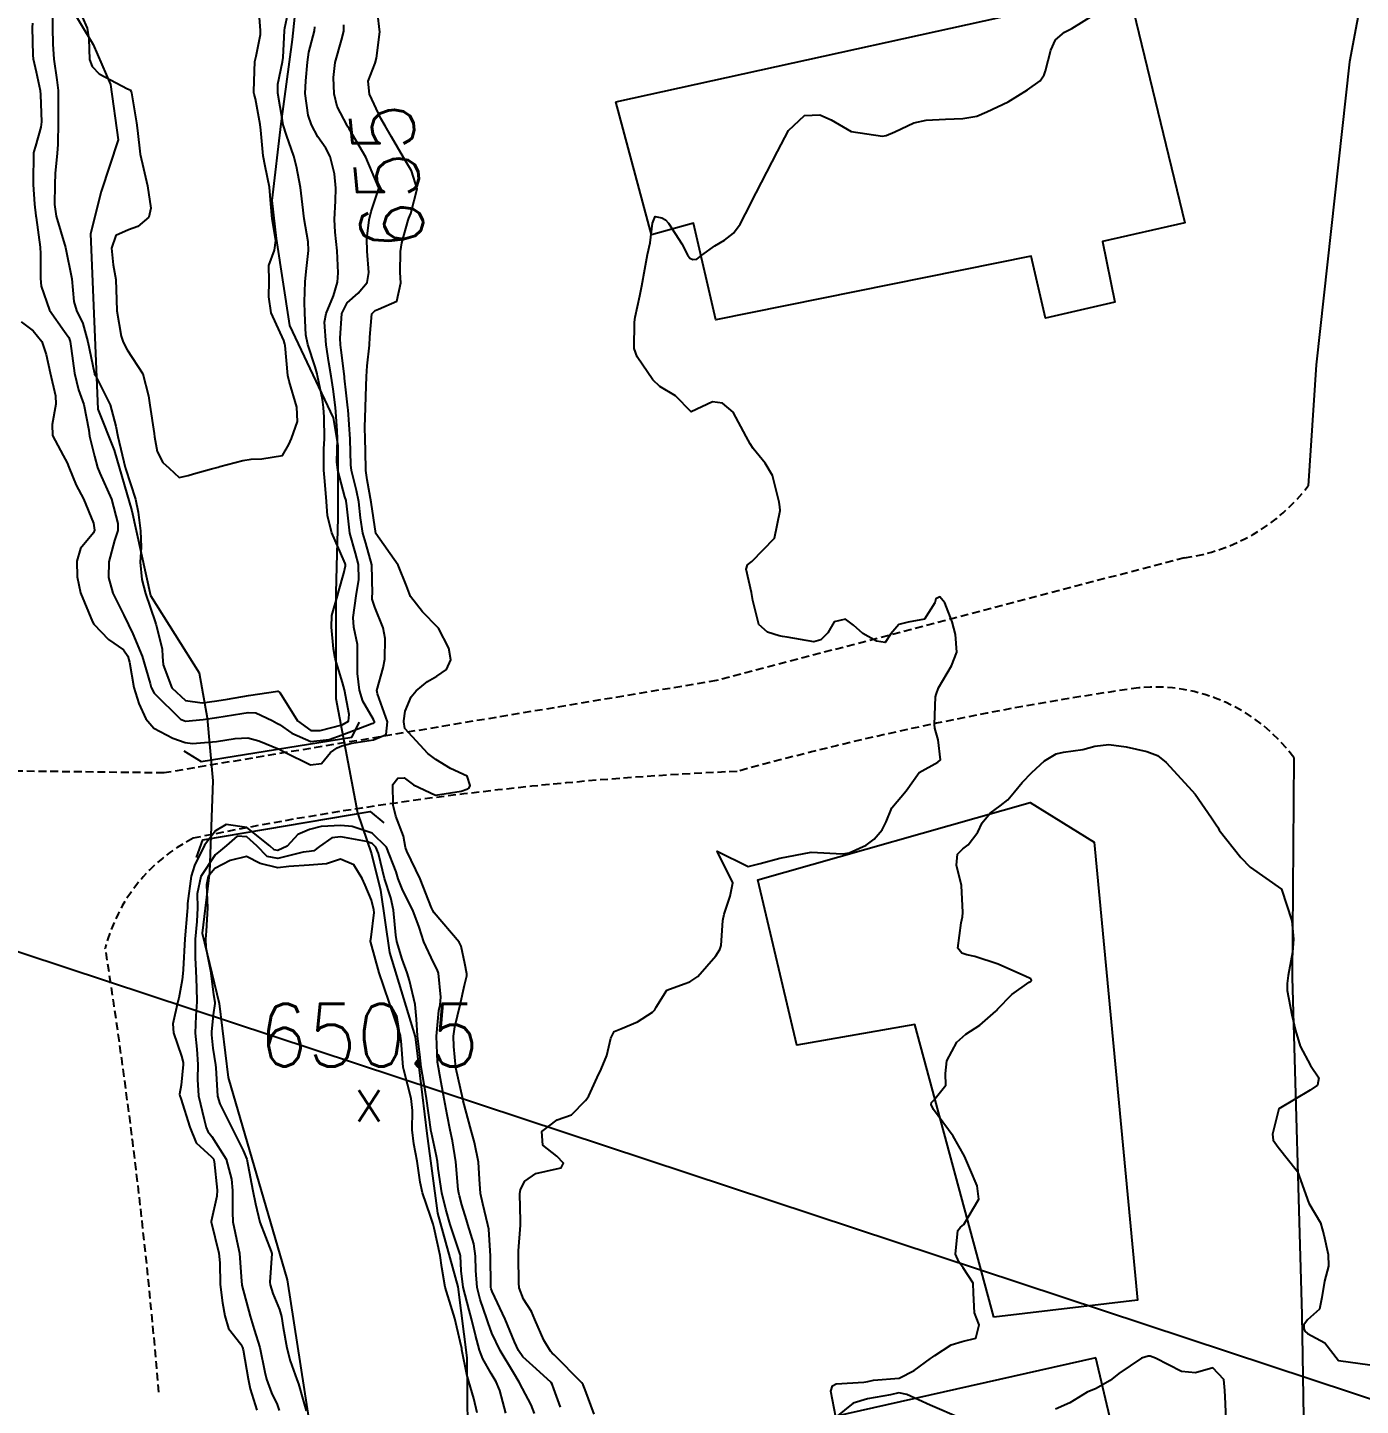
# Model space of a CAD drawing. Header units: metres. Extents: x 292545 to 299085, y 7450245 to 7463078.
# Drawn here: x 296687.5 to 296772.5, y 7460797.8 to 7460885.7 of the extents above; entities that cross this region are included whole.
import ezdxf
from ezdxf.enums import TextEntityAlignment as Align

# ---------------------------------------------------------------- set-up
doc = ezdxf.new("R2010")
doc.units = ezdxf.units.M
doc.linetypes.add('CONTINUO', pattern=[0])
doc.linetypes.add('DASHED', pattern=[0.75, 0.5, -0.25])
for name, color, linetype in [('Cotas', 45, 'Continuous'), ('Curvas de Nivel 1m', 11, 'Continuous'), ('Curvas de Nivel 5m', 15, 'Continuous'), ('Edificações', 30, 'Continuous'), ('Hidrografia', 140, 'Continuous'), ('Pontes e viadutos', 190, 'Continuous'), ('Pontos Cotados', 45, 'Continuous'), ('TEXTO', 45, 'Continuous'), ('Vias Primárias', 230, 'Continuous'), ('Vias Secundárias', 230, 'DASHED')]:
    doc.layers.add(name, color=color, linetype=linetype)
doc.styles.add('Style-STANDARD', font='STANDARD.shx')

# ---------------------------------------------------------------- blocks, each defined once
blk = doc.blocks.new('ELVTXT')
at = {"layer": 'Pontos Cotados', "linetype": 'Continuous', "style": 'Style-STANDARD'}
for s, height, p in [('650.5', 4, (0, 4)), ('x', 3, (0, 0))]:
    blk.add_text(s, height=height, dxfattribs=at).set_placement(p, align=Align.MIDDLE_CENTER)

msp = doc.modelspace()

# ---------------------------------------------------------------- linework, layer by layer
at = {"layer": 'Curvas de Nivel 1m', "flags": 128}
for points, elevation in [([(296689.145, 7460886.673), (296689.141, 7460885.67), (296689.158, 7460884.634), (296689.227, 7460883.669), (296689.425, 7460882.342), (296689.495, 7460881.666), (296689.498, 7460880.239), (296689.497, 7460879.666), (296689.484, 7460878.23), (296689.432, 7460877.666), (296689.315, 7460876.376), (296689.285, 7460875.667), (296689.274, 7460874.393), (296689.377, 7460873.666), (296689.973, 7460871.66), (296690.367, 7460869.654), (296690.502, 7460868.224), (296690.678, 7460867.649), (296691.078, 7460866.806), (296691.396, 7460865.638), (296691.79, 7460863.715), (296691.811, 7460863.631), (296691.822, 7460863.58), (296691.872, 7460863.497), (296692.817, 7460861.62), (296693.182, 7460860.267), (296693.294, 7460859.615), (296693.778, 7460857.636), (296693.787, 7460857.61), (296693.802, 7460857.565), (296694.433, 7460855.603), (296694.593, 7460854.78), (296694.74, 7460853.6), (296694.787, 7460852.555), (296694.729, 7460851.6), (296694.826, 7460850.495), (296695.066, 7460849.596), (296695.686, 7460847.787), (296695.737, 7460847.643), (296695.754, 7460847.589), (296696.138, 7460846.053), (296696.161, 7460845.583), (296696.196, 7460845.043), (296696.747, 7460843.579), (296697.625, 7460842.77), (296698.689, 7460842.619), (296699.625, 7460842.76), (296700.293, 7460842.867), (296701.629, 7460843.085), (296703.498, 7460843.359), (296703.631, 7460843.284), (296704.757, 7460841.479), (296705.607, 7460840.854), (296706.216, 7460840.855), (296707.611, 7460841.225), (296708.004, 7460841.444), (296708.051, 7460841.877), (296707.748, 7460843.448), (296707.64, 7460843.923), (296707.167, 7460845.455), (296707.061, 7460846.065), (296706.918, 7460847.458), (296706.949, 7460848.199), (296707.305, 7460849.454), (296707.401, 7460849.759), (296707.725, 7460850.891), (296707.815, 7460851.365), (296707.819, 7460851.449), (296707.798, 7460851.514), (296707.735, 7460851.663), (296706.94, 7460853.458), (296706.673, 7460854.557), (296706.61, 7460855.462), (296706.51, 7460856.748), (296706.447, 7460857.464), (296706.45, 7460858.83), (296706.473, 7460859.464), (296706.458, 7460860.849), (296706.422, 7460861.461), (296706.352, 7460861.957), (296706.036, 7460863.468), (296706.005, 7460863.599), (296705.879, 7460864.052), (296705.41, 7460865.475), (296705.289, 7460866.089), (296705.225, 7460867.477), (296705.214, 7460868.193), (296705.242, 7460869.477), (296705.308, 7460870.121), (296705.466, 7460871.475), (296705.432, 7460872.022), (296705.182, 7460873.478), (296705.087, 7460874.394), (296704.954, 7460875.481), (296704.693, 7460876.824), (296704.522, 7460877.485), (296704.056, 7460878.822), (296703.854, 7460879.492), (296703.794, 7460879.764), (296703.504, 7460881.496), (296703.505, 7460882.082), (296703.796, 7460883.493), (296703.839, 7460883.77), (296703.937, 7460885.492), (296703.956, 7460885.672), (296704.149, 7460886.552)], 652), ([(296690.719, 7460887.087), (296691.342, 7460885.642), (296691.461, 7460884.974), (296691.499, 7460883.639), (296691.664, 7460883.193), (296692.104, 7460882.734), (296693.921, 7460881.786), (296694.094, 7460881.707), (296694.164, 7460881.609), (296694.186, 7460881.514), (296694.499, 7460879.606), (296694.551, 7460879.112), (296694.729, 7460877.603), (296694.931, 7460876.699), (296695.188, 7460875.598), (296695.419, 7460874.175), (296695.272, 7460873.597), (296694.585, 7460873.006), (296693.985, 7460872.79), (296693.178, 7460872.421), (296692.894, 7460871.621), (296693.015, 7460870.561), (296693.177, 7460869.618), (296693.218, 7460868.329), (296693.24, 7460867.617), (296693.521, 7460865.999), (296693.634, 7460865.613), (296693.896, 7460865.137), (296694.905, 7460863.6), (296695.255, 7460862.2), (296695.351, 7460861.595), (296695.626, 7460859.792), (296695.65, 7460859.592), (296695.813, 7460858.64), (296696.166, 7460857.944), (296696.572, 7460857.578), (296697.219, 7460856.991), (296697.798, 7460857.116), (296698.125, 7460857.232), (296699.279, 7460857.545), (296699.693, 7460857.652), (296699.804, 7460857.685), (296701.266, 7460858.068), (296701.809, 7460858.163), (296702.478, 7460858.178), (296703.812, 7460858.393), (296704.217, 7460859.088), (296704.386, 7460859.484), (296704.754, 7460860.566), (296704.727, 7460861.481), (296704.222, 7460863.134), (296704.137, 7460863.487), (296703.97, 7460865.411), (296703.958, 7460865.489), (296703.896, 7460865.721), (296703.08, 7460867.503), (296702.943, 7460868.515), (296702.951, 7460869.505), (296702.94, 7460870.519), (296703.287, 7460871.497), (296703.378, 7460872.097), (296703.145, 7460873.498), (296703.062, 7460874.439), (296702.967, 7460875.5), (296702.689, 7460876.848), (296702.572, 7460877.505), (296702.43, 7460879.136), (296702.38, 7460879.507), (296702.079, 7460881.133), (296702.001, 7460881.43), (296701.978, 7460881.512), (296701.972, 7460881.625), (296702.044, 7460883.511), (296702.116, 7460883.868), (296702.394, 7460885.244), (296702.402, 7460885.507), (296702.246, 7460887.425)], 651), ([(296723.685, 7460797.254), (296723.108, 7460798.806), (296722.981, 7460799.131), (296722.895, 7460799.262), (296721.131, 7460801.046), (296721.008, 7460801.158), (296720.888, 7460801.284), (296720.457, 7460801.977), (296719.903, 7460803.299), (296719.683, 7460803.817), (296719.176, 7460804.602), (296718.903, 7460805.313), (296718.863, 7460805.638), (296718.85, 7460807.314), (296718.862, 7460807.668), (296718.982, 7460809.313), (296718.986, 7460809.562), (296718.931, 7460811.313), (296718.98, 7460811.59), (296719.265, 7460812.125), (296719.964, 7460812.609), (296721.277, 7460812.905), (296721.583, 7460812.973), (296721.727, 7460813.276), (296721.287, 7460813.713), (296720.406, 7460814.405), (296720.336, 7460815.294), (296721.31, 7460816.032), (296722.241, 7460816.344), (296723.125, 7460817.262), (296723.207, 7460817.379), (296723.327, 7460817.565), (296723.866, 7460818.733), (296724.121, 7460819.252), (296724.483, 7460820.128), (296724.747, 7460821.246), (296724.962, 7460821.66), (296725.379, 7460821.832), (296726.443, 7460822.284), (296727.39, 7460822.905), (296727.552, 7460823.047), (296727.64, 7460823.208), (296728.312, 7460824.298), (296729.416, 7460824.71), (296729.779, 7460824.823), (296730.291, 7460825.177), (296731.436, 7460826.486), (296731.696, 7460826.901), (296731.764, 7460827.157), (296731.883, 7460828.739), (296731.966, 7460829.155), (296732.348, 7460830.287), (296732.512, 7460831.15), (296731.513, 7460833.16), (296733.503, 7460832.192), (296734.256, 7460832.382), (296735.509, 7460832.726), (296737.513, 7460833.09), (296739.512, 7460833.003), (296739.941, 7460833.064), (296741.013, 7460833.555), (296741.526, 7460833.924), (296742.044, 7460834.527), (296742.299, 7460835.032), (296742.647, 7460835.934), (296743.563, 7460837.02), (296744.409, 7460838.177), (296745.581, 7460838.849), (296745.766, 7460838.997), (296745.602, 7460840.255), (296745.404, 7460841.002), (296745.381, 7460841.237), (296745.443, 7460843.002), (296745.475, 7460843.161), (296745.639, 7460843.582), (296746.461, 7460844.988), (296746.802, 7460845.847), (296746.726, 7460846.984), (296746.495, 7460847.792), (296746.03, 7460848.995), (296745.709, 7460849.385), (296745.458, 7460849.251), (296745.388, 7460849.003), (296744.734, 7460847.968), (296743.69, 7460847.757), (296743.107, 7460847.608), (296742.592, 7460847.031), (296742.232, 7460846.477), (296741.676, 7460846.548), (296740.81, 7460847.053), (296740.204, 7460847.578), (296739.692, 7460847.948), (296738.989, 7460847.778), (296738.569, 7460847.081), (296738.125, 7460846.637), (296737.674, 7460846.514), (296735.973, 7460846.812), (296735.68, 7460846.861), (296735.465, 7460846.897), (296734.724, 7460847.124), (296734.177, 7460847.622), (296733.797, 7460849.139), (296733.711, 7460849.655), (296733.359, 7460851.144), (296733.464, 7460851.415), (296733.738, 7460851.626), (296735.165, 7460853.119), (296735.546, 7460854.889), (296735.52, 7460855.114), (296735.477, 7460855.415), (296735.043, 7460857.121), (296734.581, 7460857.899), (296733.82, 7460858.836), (296733.615, 7460859.142), (296733.375, 7460859.599), (296732.532, 7460861.153), (296731.859, 7460861.736), (296731.212, 7460861.814), (296729.853, 7460861.18), (296728.857, 7460862.19), (296727.869, 7460862.786), (296727.408, 7460863.215), (296726.426, 7460864.686), (296726.23, 7460865.227), (296726.247, 7460866.898), (296726.286, 7460867.226), (296726.578, 7460868.582), (296726.726, 7460869.222), (296726.897, 7460870.277), (296727.073, 7460871.219), (296727.239, 7460871.952), (296727.401, 7460873.216), (296727.569, 7460873.642), (296727.996, 7460873.554), (296728.216, 7460873.428), (296728.426, 7460873.204), (296729.272, 7460871.892), (296729.631, 7460871.185), (296729.766, 7460870.988), (296729.96, 7460870.902), (296730.231, 7460870.906), (296730.536, 7460871.174), (296731.365, 7460871.773), (296731.977, 7460872.128), (296732.568, 7460872.57), (296732.993, 7460873.15), (296733.333, 7460873.813), (296734.013, 7460875.14), (296735.032, 7460877.125), (296735.376, 7460877.787), (296736.063, 7460879.11), (296737.094, 7460880.078), (296738.073, 7460880.118), (296738.797, 7460879.806), (296740.063, 7460879.06), (296742.059, 7460878.768), (296742.299, 7460878.797), (296742.838, 7460879.032), (296743.665, 7460879.426), (296744.069, 7460879.614), (296744.837, 7460879.775), (296746.071, 7460879.845), (296747.174, 7460879.876), (296748.074, 7460880.041), (296748.722, 7460880.318), (296750.083, 7460880.95), (296751.317, 7460881.709), (296752.104, 7460882.296), (296752.365, 7460882.662), (296752.453, 7460882.917), (296752.788, 7460884.248), (296753.084, 7460884.91), (296753.66, 7460885.382), (296754.14, 7460885.624), (296756.153, 7460886.87)], 656), ([(296687.148, 7460866.924), (296687.91, 7460866.343), (296688.451, 7460865.675), (296688.736, 7460864.826), (296688.995, 7460863.669), (296689.321, 7460862.203), (296689.354, 7460861.665), (296689.123, 7460860.378), (296689.136, 7460859.667), (296689.81, 7460858.402), (296690.076, 7460857.926), (296690.175, 7460857.654), (296690.644, 7460856.5), (296691.114, 7460855.64), (296691.76, 7460854.085), (296691.808, 7460853.639), (296691.751, 7460853.468), (296690.933, 7460852.456), (296690.683, 7460851.65), (296690.706, 7460850.668), (296690.931, 7460849.648), (296691.685, 7460847.779), (296691.766, 7460847.639), (296692.712, 7460846.663), (296693.667, 7460845.998), (296693.948, 7460845.607), (296694.048, 7460845.215), (296694.323, 7460843.603), (296694.653, 7460842.57), (296695.093, 7460841.595), (296695.607, 7460841.003), (296696.802, 7460840.377), (296697.598, 7460840.084), (296698.059, 7460840.024), (296699.599, 7460840.162), (296700.785, 7460840.345), (296701.602, 7460840.39), (296702.297, 7460840.206), (296703.595, 7460839.676), (296703.955, 7460839.486), (296705.581, 7460838.677), (296706.297, 7460838.748), (296706.862, 7460839.457), (296707.289, 7460839.76), (296707.597, 7460839.876), (296708.216, 7460840.058), (296709.601, 7460840.263), (296710.418, 7460840.598), (296710.489, 7460841.411), (296709.856, 7460843.192), (296709.815, 7460843.418), (296710.214, 7460844.855), (296710.327, 7460845.413), (296710.358, 7460846.732), (296710.224, 7460847.415), (296709.696, 7460848.713), (296709.522, 7460849.244), (296709.528, 7460849.423), (296709.551, 7460849.577), (296709.499, 7460851.424), (296709.112, 7460852.795), (296708.924, 7460853.432), (296708.788, 7460854.414), (296708.662, 7460855.437), (296708.514, 7460856.163), (296708.194, 7460857.444), (296708.157, 7460857.796), (296708.122, 7460859.446), (296707.982, 7460861.307), (296707.966, 7460861.439), (296707.863, 7460862.402), (296707.762, 7460863.332), (296707.753, 7460863.442), (296707.555, 7460865.111), (296707.512, 7460865.446), (296707.476, 7460865.869), (296707.58, 7460867.445), (296707.93, 7460868.135), (296708.631, 7460868.738), (296709.193, 7460869.427), (296709.306, 7460870.073), (296709.2, 7460871.428), (296709.19, 7460872.219), (296709.33, 7460873.427), (296709.463, 7460873.961), (296709.939, 7460875.421), (296709.93, 7460875.505), (296709.11, 7460877.429), (296708.061, 7460879.237), (296707.977, 7460879.356), (296707.922, 7460879.442), (296707.28, 7460880.657), (296707.09, 7460881.455), (296707.057, 7460882.497), (296707.164, 7460883.454), (296707.566, 7460884.887), (296707.713, 7460885.446), (296707.725, 7460885.861)], 654), ([(296687.854, 7460885.966), (296687.844, 7460885.683), (296687.875, 7460883.923), (296687.904, 7460883.682), (296688.105, 7460882.852), (296688.355, 7460881.677), (296688.38, 7460881.386), (296688.437, 7460879.676), (296688.403, 7460879.333), (296688.047, 7460878.12), (296687.944, 7460877.781), (296687.933, 7460877.681), (296687.901, 7460875.795), (296687.903, 7460875.681), (296688, 7460874.423), (296688.079, 7460873.679), (296688.09, 7460873.581), (296688.35, 7460871.676), (296688.38, 7460871.263), (296688.374, 7460869.676), (296688.414, 7460869.199), (296688.939, 7460867.67), (296689.909, 7460866.299), (296690.176, 7460865.926), (296690.266, 7460865.655), (296690.329, 7460865.221), (296690.535, 7460863.65), (296690.807, 7460862.591), (296691.14, 7460861.641), (296691.453, 7460860.011), (296691.496, 7460859.635), (296691.557, 7460859.37), (296691.81, 7460858.346), (296691.999, 7460857.628), (296692.151, 7460857.275), (296692.904, 7460855.619), (296693.309, 7460854.065), (296693.297, 7460853.617), (296693.099, 7460852.972), (296692.721, 7460851.625), (296692.704, 7460850.606), (296692.978, 7460849.621), (296693.692, 7460848.207), (296693.99, 7460847.607), (296694.254, 7460847.027), (296694.864, 7460845.598), (296695.364, 7460843.865), (296695.436, 7460843.592), (296695.629, 7460843.246), (296697.3, 7460841.573), (296697.612, 7460841.456), (296698.741, 7460841.553), (296699.614, 7460841.692), (296701.201, 7460841.94), (296701.618, 7460842.006), (296702.098, 7460841.993), (296703.135, 7460841.497), (296703.446, 7460841.327), (296703.61, 7460841.237), (296704.408, 7460840.679), (296705.6, 7460840.148), (296706.777, 7460840.283), (296707.604, 7460840.586), (296709.494, 7460841.304), (296709.612, 7460841.336), (296709.671, 7460841.36), (296709.677, 7460841.419), (296709.614, 7460841.551), (296708.935, 7460842.739), (296708.72, 7460843.434), (296708.586, 7460844.499), (296708.595, 7460845.436), (296708.576, 7460846.341), (296708.351, 7460847.44), (296708.307, 7460848.058), (296708.5, 7460849.438), (296708.669, 7460850.485), (296708.658, 7460851.436), (296708.46, 7460852.159), (296708.095, 7460853.445), (296707.881, 7460855.348), (296707.87, 7460855.449), (296707.856, 7460855.521), (296707.786, 7460855.756), (296707.326, 7460857.455), (296707.277, 7460857.987), (296707.31, 7460859.455), (296707.295, 7460859.991), (296707.18, 7460861.45), (296707.041, 7460862.629), (296706.914, 7460863.454), (296706.758, 7460864.333), (296706.581, 7460865.46), (296706.475, 7460866.901), (296706.585, 7460867.46), (296707.055, 7460868.574), (296707.319, 7460869.449), (296707.351, 7460870.05), (296707.299, 7460871.45), (296707.17, 7460872.638), (296707.119, 7460873.453), (296707.179, 7460874.627), (296707.196, 7460875.452), (296707.115, 7460876.365), (296706.853, 7460877.458), (296706.574, 7460877.988), (296706.055, 7460878.726), (296705.649, 7460879.474), (296705.439, 7460880.107), (296705.248, 7460881.478), (296705.29, 7460882.283), (296705.396, 7460883.477), (296705.48, 7460884.116), (296705.836, 7460885.473), (296705.871, 7460885.738)], 653), ([(296747.083, 7460796.98), (296745.096, 7460797.841), (296743.604, 7460798.516), (296743.107, 7460798.616), (296742.578, 7460798.498), (296741.105, 7460798.229), (296740.189, 7460797.972), (296739.093, 7460797.07), (296738.758, 7460798.723), (296738.874, 7460799.074), (296739.114, 7460799.194), (296740.871, 7460799.297), (296741.116, 7460799.336), (296741.496, 7460799.423), (296743.118, 7460799.564), (296744.085, 7460800.049), (296745.131, 7460800.815), (296745.244, 7460800.887), (296745.406, 7460800.997), (296746.446, 7460801.685), (296747.147, 7460801.896), (296748.013, 7460802.104), (296748.22, 7460802.964), (296747.933, 7460803.731), (296747.861, 7460804.97), (296747.838, 7460805.619), (296747.199, 7460806.592), (296746.925, 7460806.983), (296746.724, 7460807.471), (296746.857, 7460808.984), (296747.034, 7460809.183), (296747.237, 7460809.366), (296748.209, 7460810.966), (296748.108, 7460811.814), (296747.599, 7460812.975), (296747.284, 7460813.714), (296746.564, 7460814.987), (296745.32, 7460816.697), (296745.156, 7460817.002), (296745.18, 7460817.147), (296745.327, 7460817.284), (296746.095, 7460818.24), (296746.069, 7460818.993), (296746.162, 7460819.789), (296746.802, 7460820.979), (296747.378, 7460821.488), (296748.268, 7460822.078), (296749.283, 7460822.951), (296749.333, 7460823.011), (296749.395, 7460823.09), (296750.318, 7460824.033), (296751.421, 7460824.803), (296751.499, 7460824.852), (296751.567, 7460824.928), (296751.516, 7460825.021), (296751.424, 7460825.066), (296751.19, 7460825.168), (296749.433, 7460825.955), (296747.951, 7460826.452), (296747.439, 7460826.557), (296747.123, 7460826.658), (296746.86, 7460826.979), (296747.073, 7460828.589), (296747.156, 7460828.975), (296747.182, 7460829.259), (296747.1, 7460830.976), (296746.79, 7460832.265), (296746.837, 7460832.98), (296747.186, 7460833.307), (296747.522, 7460833.572), (296748.131, 7460834.367), (296748.413, 7460834.961), (296748.923, 7460835.583), (296749.554, 7460836.053), (296750.063, 7460836.44), (296750.477, 7460836.941), (296750.961, 7460837.544), (296751.575, 7460838.174), (296752.401, 7460838.918), (296753.127, 7460839.37), (296753.592, 7460839.48), (296754.825, 7460839.657), (296755.598, 7460839.868), (296756.498, 7460839.968), (296757.598, 7460839.824), (296758.907, 7460839.523), (296759.589, 7460839.264), (296760.153, 7460838.824), (296761.567, 7460837.267), (296761.795, 7460837.037), (296761.99, 7460836.804), (296763.047, 7460835.281), (296763.383, 7460834.782), (296763.435, 7460834.685), (296763.53, 7460834.496), (296764.903, 7460832.766), (296765.507, 7460832.14), (296767.493, 7460830.74), (296768.167, 7460828.729), (296768.277, 7460827.553), (296768.195, 7460826.729), (296767.922, 7460825.227), (296767.856, 7460824.734), (296767.865, 7460824.284), (296768.156, 7460822.729), (296768.389, 7460821.731), (296768.692, 7460820.72), (296769.355, 7460819.486), (296769.887, 7460818.705), (296769.806, 7460818.237), (296769.335, 7460817.931), (296767.323, 7460816.74), (296766.93, 7460815.12), (296766.975, 7460814.743), (296767.296, 7460814.28), (296768.521, 7460812.728), (296769.253, 7460810.72), (296769.988, 7460809.457), (296770.205, 7460808.705), (296770.482, 7460807.433), (296770.507, 7460806.7), (296770.237, 7460805.748), (296770.083, 7460804.707), (296769.921, 7460803.959), (296769.161, 7460803.276), (296768.931, 7460802.948), (296768.932, 7460802.722), (296768.99, 7460802.56), (296769.15, 7460802.4), (296770.256, 7460801.815), (296771.133, 7460800.69), (296773.13, 7460800.401)], 657), ([(296719.87, 7460797.302), (296719.658, 7460797.862), (296719.109, 7460798.899), (296718.889, 7460799.312), (296718.556, 7460799.878), (296717.685, 7460801.324), (296717.149, 7460802.435), (296716.912, 7460803.087), (296716.831, 7460803.335), (296716.414, 7460804.58), (296716.223, 7460805.344), (296716.132, 7460806.413), (296716.112, 7460807.347), (296716.007, 7460808.134), (296715.629, 7460809.354), (296715.529, 7460809.648), (296715.246, 7460810.616), (296715.084, 7460811.185), (296715.048, 7460811.353), (296715.013, 7460811.597), (296714.857, 7460813.356), (296714.634, 7460814.698), (296714.492, 7460815.362), (296714.3, 7460816.353), (296714.119, 7460817.368), (296713.833, 7460818.885), (296713.744, 7460819.374), (296713.697, 7460819.715), (296713.622, 7460821.376), (296713.778, 7460822.994), (296713.849, 7460823.373), (296713.896, 7460823.86), (296713.741, 7460825.375), (296713.669, 7460825.62), (296713.43, 7460826.064), (296712.826, 7460827.386), (296712.527, 7460828.319), (296712.108, 7460829.394), (296711.485, 7460830.658), (296711.179, 7460831.403), (296711.047, 7460831.855), (296710.431, 7460833.411), (296709.526, 7460834.309), (296708.244, 7460834.727), (296707.533, 7460834.807), (296706.259, 7460834.736), (296705.529, 7460834.553), (296704.784, 7460834.217), (296704.111, 7460833.484), (296703.51, 7460833.211), (296703.266, 7460833.249), (296703.001, 7460833.498), (296701.53, 7460834.679), (296700.206, 7460834.86), (296699.527, 7460834.45), (296698.826, 7460833.55), (296698.199, 7460832.259), (296697.976, 7460831.563), (296697.737, 7460829.828), (296697.738, 7460829.566), (296697.724, 7460829.311), (296697.581, 7460827.568), (296697.478, 7460825.624), (296697.477, 7460825.569), (296697.417, 7460824.958), (296697.19, 7460823.788), (296697.14, 7460823.573), (296696.812, 7460822.145), (296696.851, 7460821.575), (296697.358, 7460820.101), (296697.474, 7460819.688), (296697.48, 7460819.568), (296697.34, 7460818.24), (296697.245, 7460817.66), (296697.257, 7460817.571), (296697.33, 7460817.395), (296697.889, 7460815.561), (296698.292, 7460814.554), (296699.284, 7460813.681), (296699.404, 7460813.539), (296699.45, 7460813.369), (296699.638, 7460811.536), (296699.625, 7460811.16), (296699.252, 7460809.54), (296699.249, 7460809.524), (296699.753, 7460807.535), (296699.818, 7460806.92), (296699.833, 7460805.533), (296699.988, 7460804.355), (296700.122, 7460803.536), (296700.355, 7460802.732), (296701.145, 7460801.724), (296701.257, 7460801.519), (296701.295, 7460801.364), (296701.608, 7460799.515), (296701.747, 7460798.873), (296702.169, 7460797.509)], 654), ([(296718.05, 7460797.32), (296717.666, 7460798.766), (296717.435, 7460799.327), (296717.118, 7460799.862), (296716.579, 7460800.79), (296716.374, 7460801.341), (296716.11, 7460802.308), (296715.861, 7460803.35), (296715.712, 7460803.895), (296715.327, 7460805.358), (296715.199, 7460806.405), (296715.145, 7460807.361), (296715.126, 7460807.448), (296714.505, 7460809.367), (296714.214, 7460810.336), (296713.962, 7460811.369), (296713.73, 7460812.92), (296713.682, 7460813.374), (296713.624, 7460813.712), (296713.301, 7460815.21), (296713.271, 7460815.38), (296713.263, 7460815.42), (296712.991, 7460817.383), (296712.921, 7460817.792), (296712.647, 7460819.387), (296712.552, 7460820.197), (296712.415, 7460821.39), (296712.339, 7460822.44), (296712.264, 7460823.391), (296711.904, 7460824.909), (296711.745, 7460825.397), (296711.432, 7460826.271), (296711.093, 7460827.403), (296711.036, 7460827.817), (296710.891, 7460829.406), (296710.704, 7460830.184), (296710.317, 7460831.412), (296709.915, 7460833.01), (296709.754, 7460833.418), (296709.516, 7460833.657), (296709.164, 7460833.78), (296707.522, 7460834.074), (296706.955, 7460834.022), (296706.167, 7460833.463), (296705.802, 7460833.175), (296705.51, 7460833.148), (296705.13, 7460833.097), (296703.505, 7460832.7), (296702.823, 7460832.818), (296702.16, 7460833.51), (296701.521, 7460834.079), (296700.924, 7460834.123), (296700.23, 7460833.533), (296699.843, 7460833.204), (296699.507, 7460832.922), (296698.59, 7460831.554), (296698.36, 7460830.435), (296698.384, 7460829.556), (296698.335, 7460828.681), (296698.24, 7460827.558), (296698.235, 7460826.362), (296698.287, 7460825.557), (296698.322, 7460824.466), (296698.332, 7460823.556), (296698.285, 7460822.661), (296698.242, 7460821.557), (296698.346, 7460820.538), (296698.416, 7460819.554), (296698.391, 7460818.601), (296698.448, 7460817.553), (296698.801, 7460816.057), (296698.933, 7460815.546), (296699.043, 7460815.286), (296699.297, 7460814.958), (296700.204, 7460813.531), (296700.554, 7460812.237), (296700.611, 7460811.526), (296700.619, 7460810.147), (296700.642, 7460809.526), (296701.019, 7460807.718), (296701.056, 7460807.522), (296701.186, 7460805.728), (296701.205, 7460805.52), (296701.21, 7460805.493), (296701.744, 7460803.514), (296702.004, 7460802.657), (296702.357, 7460801.508), (296702.682, 7460799.942), (296702.777, 7460799.503), (296703.104, 7460798.626), (296703.472, 7460797.87), (296703.602, 7460797.492)], 653), ([(296716.215, 7460797.343), (296716.006, 7460798.251), (296715.675, 7460799.352), (296715.548, 7460799.784), (296715.248, 7460801.358), (296715.234, 7460801.458), (296715.141, 7460801.905), (296714.787, 7460803.364), (296714.616, 7460803.918), (296714.166, 7460805.37), (296713.961, 7460806.612), (296713.865, 7460807.373), (296713.479, 7460809.129), (296713.408, 7460809.378), (296713.367, 7460809.511), (296713.238, 7460809.896), (296712.736, 7460811.385), (296712.59, 7460812.06), (296712.39, 7460813.389), (296712.178, 7460814.507), (296712.076, 7460815.392), (296712.086, 7460816.621), (296712.001, 7460817.393), (296711.533, 7460819.215), (296711.499, 7460819.399), (296711.37, 7460821.07), (296711.338, 7460821.366), (296711.332, 7460821.4), (296711.304, 7460821.471), (296710.641, 7460823.408), (296710.234, 7460824.592), (296709.965, 7460825.415), (296709.442, 7460827.334), (296709.425, 7460827.403), (296709.418, 7460827.42), (296709.417, 7460827.447), (296709.447, 7460827.672), (296709.642, 7460829.247), (296709.63, 7460829.418), (296709.479, 7460830.032), (296709.065, 7460831.003), (296708.886, 7460831.429), (296708.353, 7460832.289), (296707.505, 7460832.647), (296706.606, 7460832.355), (296705.501, 7460832.276), (296704.204, 7460832.193), (296703.499, 7460832.102), (296702.372, 7460832.377), (296701.506, 7460832.823), (296700.47, 7460832.563), (296699.498, 7460832.057), (296699.059, 7460831.547), (296698.961, 7460831.022), (296699.028, 7460829.547), (296698.944, 7460828.054), (296698.897, 7460827.548), (296698.92, 7460827.03), (296699.208, 7460825.543), (296699.241, 7460825.362), (296699.408, 7460824.034), (296699.49, 7460823.539), (296699.49, 7460823.451), (296699.391, 7460822.733), (296699.274, 7460821.642), (296699.27, 7460821.542), (296699.277, 7460821.447), (296699.363, 7460820.598), (296699.523, 7460819.538), (296699.545, 7460819.343), (296699.658, 7460817.537), (296699.81, 7460817.051), (296700.566, 7460815.527), (296701.288, 7460814.073), (296701.522, 7460813.518), (296701.603, 7460813.192), (296701.919, 7460811.513), (296702.087, 7460810.669), (296702.369, 7460809.509), (296703.087, 7460807.629), (296703.117, 7460807.501), (296702.999, 7460805.688), (296703.016, 7460805.502), (296703.178, 7460804.967), (296703.608, 7460803.934), (296703.748, 7460803.491), (296703.851, 7460802.791), (296704.081, 7460801.486), (296704.302, 7460800.66), (296704.716, 7460799.476), (296704.822, 7460799.186), (296705.1, 7460798.218), (296705.306, 7460797.468)], 652), ([(296763.964, 7460796.777), (296763.927, 7460797.951), (296763.888, 7460798.778), (296763.821, 7460799.481), (296763.127, 7460800.218), (296762.029, 7460799.896), (296761.125, 7460799.979), (296759.463, 7460800.827), (296759.135, 7460800.962), (296759.002, 7460800.965), (296758.584, 7460800.838), (296757.123, 7460799.862), (296756.57, 7460799.414), (296755.644, 7460798.875), (296755.257, 7460798.732), (296755.11, 7460798.655), (296754.013, 7460797.983), (296753.093, 7460797.571)], 657)]:
    msp.add_lwpolyline(points, dxfattribs=dict(at, elevation=elevation))
at = {"layer": 'Curvas de Nivel 5m', "elevation": 655, "flags": 128}
msp.add_lwpolyline([(296721.525, 7460797.711), (296721.109, 7460798.885), (296721, 7460799.169), (296720.925, 7460799.283), (296719.971, 7460800.147), (296719.129, 7460800.914), (296718.842, 7460801.313), (296718.59, 7460801.867), (296718.008, 7460803.322), (296717.18, 7460805.074), (296717.107, 7460805.256), (296717.086, 7460805.331), (296717.081, 7460805.435), (296717.057, 7460807.332), (296716.952, 7460809.056), (296716.905, 7460809.335), (296716.576, 7460810.67), (296716.434, 7460811.338), (296716.362, 7460812.244), (296716.31, 7460813.34), (296716.055, 7460814.582), (296715.839, 7460815.345), (296715.322, 7460817.248), (296715.304, 7460817.332), (296715.299, 7460817.35), (296715.295, 7460817.379), (296714.864, 7460819.357), (296714.72, 7460820.714), (296714.71, 7460821.36), (296714.788, 7460821.953), (296715.141, 7460823.354), (296715.416, 7460824.609), (296715.556, 7460825.214), (296715.556, 7460825.349), (296715.429, 7460826.001), (296715.198, 7460827.111), (296715.072, 7460827.356), (296713.471, 7460829.221), (296713.379, 7460829.381), (296713.303, 7460829.553), (296712.58, 7460831.389), (296711.742, 7460833.167), (296711.646, 7460833.399), (296711.524, 7460834.113), (296711.027, 7460835.405), (296710.863, 7460836.094), (296710.829, 7460837.407), (296711.151, 7460837.822), (296711.57, 7460837.842), (296712.148, 7460837.394), (296713.556, 7460836.736), (296715.203, 7460836.999), (296715.561, 7460837.127), (296715.71, 7460837.2), (296715.762, 7460837.348), (296715.572, 7460837.942), (296714.511, 7460838.434), (296713.587, 7460838.999), (296713.081, 7460839.385), (296711.609, 7460840.985), (296711.541, 7460841.401), (296711.533, 7460841.481), (296711.62, 7460842.088), (296712.017, 7460843.008), (296712.317, 7460843.393), (296713.046, 7460843.982), (296713.647, 7460844.334), (296714.266, 7460844.759), (296714.535, 7460845.367), (296714.411, 7460846.11), (296713.754, 7460847.379), (296713.719, 7460847.415), (296713.684, 7460847.444), (296712.725, 7460848.417), (296711.96, 7460849.396), (296711.713, 7460850.077), (296711.18, 7460851.406), (296709.753, 7460853.42), (296709.448, 7460855.425), (296709.206, 7460856.838), (296709.122, 7460857.43), (296709.086, 7460858.701), (296709.072, 7460859.431), (296709.064, 7460860.198), (296709.093, 7460861.428), (296709.117, 7460862.171), (296709.164, 7460863.427), (296709.202, 7460864.104), (296709.351, 7460865.425), (296709.375, 7460865.951), (296709.51, 7460867.424), (296709.709, 7460867.638), (296709.926, 7460867.73), (296711.097, 7460868.243), (296711.342, 7460869.406), (296711.303, 7460870.056), (296711.336, 7460871.406), (296711.422, 7460871.962), (296711.821, 7460873.402), (296711.866, 7460873.53), (296711.997, 7460873.822), (296712.388, 7460875.394), (296712.03, 7460876.551), (296711.52, 7460877.405), (296710.748, 7460878.721), (296710.354, 7460879.417), (296710.068, 7460879.896), (296709.347, 7460881.427), (296709.264, 7460882.26), (296709.702, 7460883.424), (296709.802, 7460883.737), (296710, 7460885.421), (296709.993, 7460885.563), (296709.776, 7460887.424)], dxfattribs=at)
at = {"layer": 'Edificações'}
for points in [[(296725.066, 7460880.946), (296757.72, 7460888.149), (296761.347, 7460873.234), (296756.084, 7460872.047), (296756.88, 7460868.17), (296752.453, 7460867.161), (296751.549, 7460871.105), (296731.428, 7460867.041), (296730.01, 7460873.21), (296727.337, 7460872.468)], [(296749.155, 7460803.446), (296744.129, 7460822.111), (296736.594, 7460820.797), (296734.106, 7460831.333), (296751.471, 7460836.257), (296755.567, 7460833.743), (296758.314, 7460804.525)], [(296755.672, 7460800.85), (296721.174, 7460793.089), (296722.724, 7460787.171), (296729.098, 7460788.349), (296729.689, 7460784.986), (296754.152, 7460790.436), (296755.461, 7460784.667), (296763.245, 7460786.434), (296762.121, 7460791.472), (296758.065, 7460790.674)]]:
    msp.add_lwpolyline(points, close=True, dxfattribs=at)
at = {"layer": 'Hidrografia'}
for points in [[(296705.166, 7460892.064), (296704.429, 7460884.914), (296703.692, 7460879.535), (296703.125, 7460874.665), (296703.409, 7460872.23), (296704.259, 7460866.681), (296707.041, 7460860.792), (296707.325, 7460859.037), (296707.325, 7460856.885), (296707.325, 7460854.394), (296707.268, 7460852.129), (296707.211, 7460849.637), (296707.211, 7460845.673), (296707.211, 7460842.899), (296708.576, 7460835.602), (296709.483, 7460832.997), (296710.05, 7460830.676), (296710.617, 7460826.712), (296712.261, 7460821.332), (296712.998, 7460815.16), (296713.68, 7460810.079), (296714.984, 7460805.379), (296715.551, 7460800.849), (296715.608, 7460796.263)], [(296690.11, 7460887.277), (296691.728, 7460884.594), (296692.84, 7460882.056), (296693.316, 7460878.535), (296692.236, 7460875.235), (296691.566, 7460872.521), (296692.037, 7460861.355), (296693.067, 7460858.73), (296694.201, 7460854.87), (296695.386, 7460849.466), (296698.482, 7460844.542), (296698.997, 7460841.66), (296699.358, 7460837.645), (296699.152, 7460831.829), (296698.688, 7460827.935), (296699.77, 7460823.458), (296700.337, 7460818.722), (296704.105, 7460805.818), (296705.805, 7460794.855)]]:
    msp.add_lwpolyline(points, dxfattribs=at)
at = {"layer": 'Pontes e viadutos'}
for points in [[(296697.515, 7460839.553), (296698.622, 7460838.887), (296708.218, 7460840.43), (296708.709, 7460841.395)], [(296698.312, 7460832.755), (296698.734, 7460833.877), (296709.393, 7460835.702), (296710.272, 7460834.965)]]:
    msp.add_lwpolyline(points, dxfattribs=at)
at = {"layer": 'TEXTO', "linetype": 'CONTINUO'}
msp.add_polyline3d([(296660.814, 7460835.386, 0), (296856.809, 7460770.578, 0)], dxfattribs=at)
at = {"layer": 'Vias Primárias'}
msp.add_lwpolyline([(296857.786, 7461232.47), (296847.691, 7461212.513), (296832.265, 7461185.32), (296821.944, 7461165.728), (296815.949, 7461150.835, 0.10225), (296806.91, 7461100.853, 0.046717), (296810.371, 7461056.92, -0.057514), (296810.833, 7461048.809, -0.032088), (296807.622, 7461029.141), (296798.24, 7460992.529), (296787.99, 7460953.669), (296781.969, 7460930.647), (296775.848, 7460904.887), (296771.836, 7460883.499), (296769.706, 7460864.173), (296769.209, 7460856.458)], format="xyb", dxfattribs=at)
msp.add_lwpolyline([(296768.284, 7460839.139), (296768.186, 7460825.1), (296768.792, 7460803.591), (296769.339, 7460770.96), (296769.641, 7460738.994), (296769.18, 7460720.154), (296767.275, 7460695.844), (296764.792, 7460676.031), (296761.357, 7460651.224)], dxfattribs=at)
at = {"layer": 'Vias Secundárias'}
for points in [[(296769.209, 7460856.458, -0.198931), (296761.317, 7460851.875), (296731.478, 7460844.041), (296696.249, 7460838.155), (296661.487, 7460838.563)], [(296768.284, 7460839.139, 0.263552), (296758.404, 7460843.584, 0.031516), (296732.791, 7460838.249, 0.040021), (296698.099, 7460833.986, 0.21407), (296692.506, 7460827.007, -0.018125), (296695.919, 7460798.655, 0.980489)]]:
    msp.add_lwpolyline(points, format="xyb", dxfattribs=at)

# ---------------------------------------------------------------- block references
at = {"layer": 'Pontos Cotados', "linetype": 'Continuous'}
msp.add_blockref('ELVTXT', (296709.323, 7460817.43, 650.54), dxfattribs=at)

# ---------------------------------------------------------------- texts
at = {"layer": 'Cotas', "style": 'Style-STANDARD'}
msp.add_text('655', height=4, rotation=95.36574, dxfattribs=at).set_placement((296710.481, 7460876.161, 655), align=Align.MIDDLE_CENTER)

doc.saveas('drawing.dxf')
